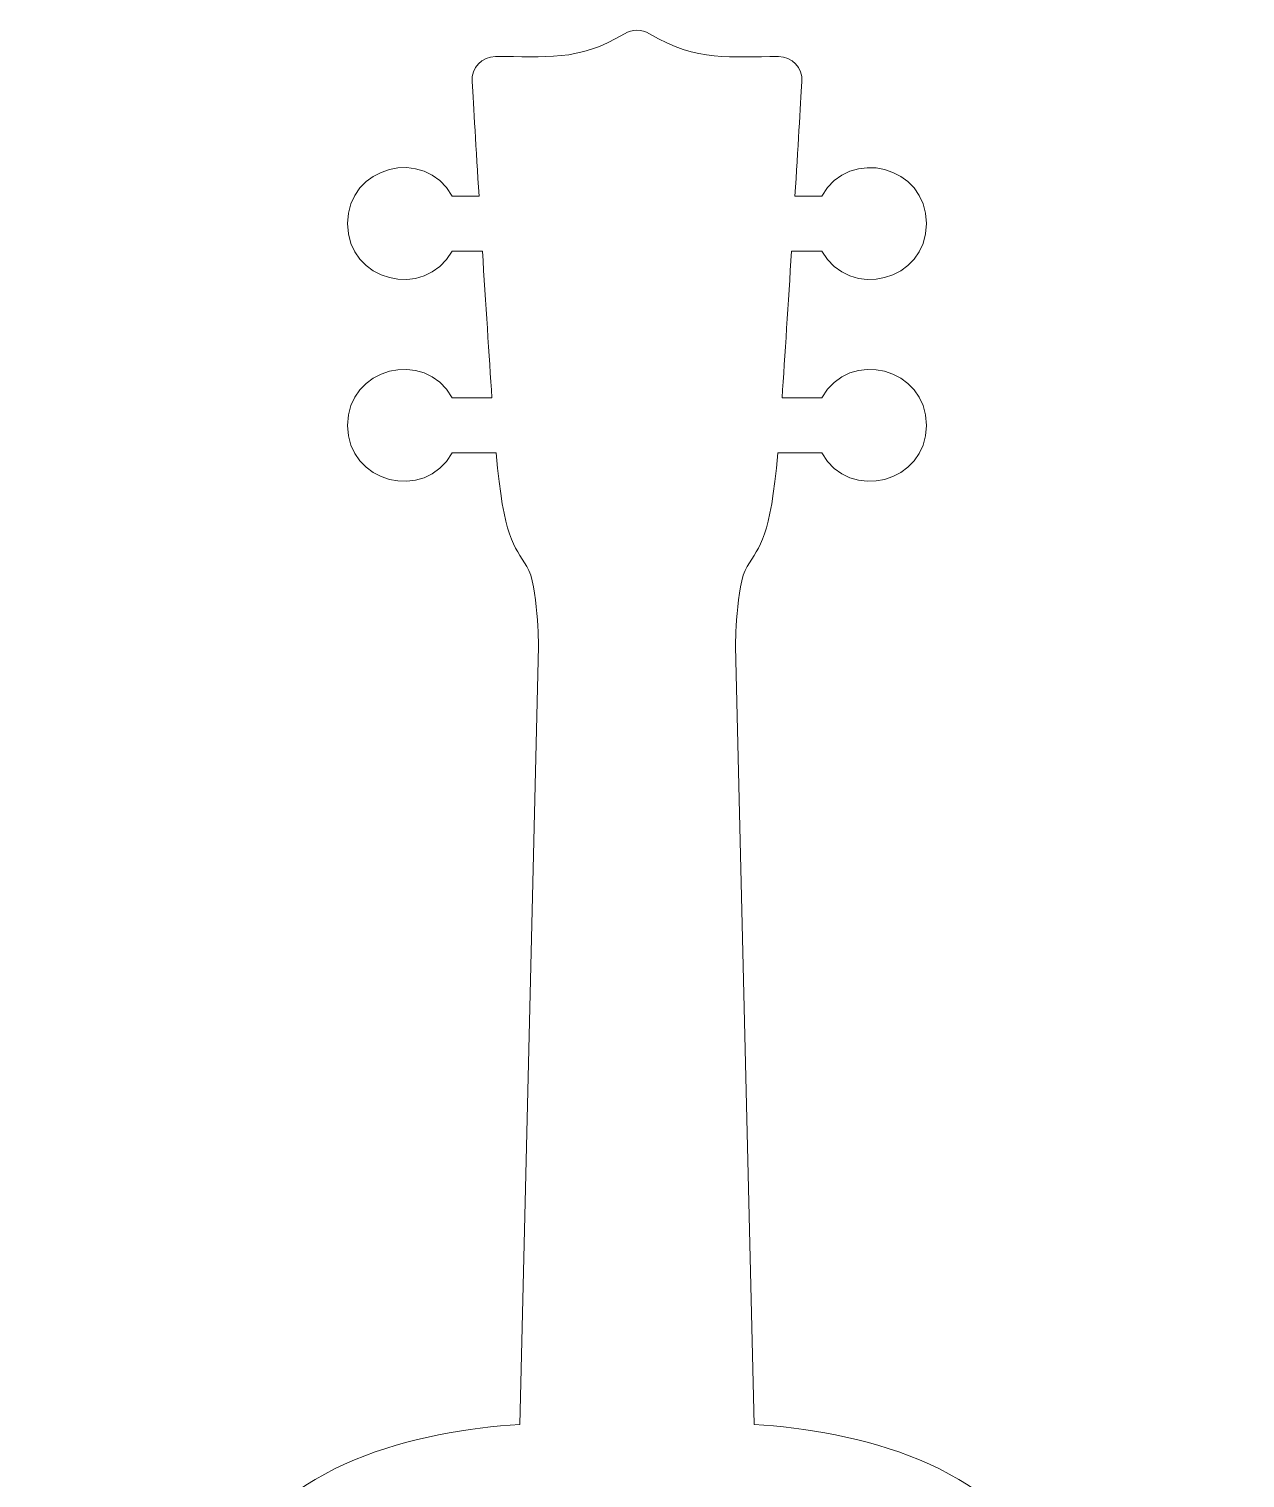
# Model space of a CAD drawing. Header units: inches. Extents: x 26.8 to 39.3, y -5.9 to -0.1.
# Drawn here: x 34.061 to 36.523, y -3.005 to -0.072 of the extents above; entities that cross this region are included whole.
import ezdxf

# ---------------------------------------------------------------- set-up
doc = ezdxf.new("R2010")
doc.units = ezdxf.units.IN
doc.header["$MEASUREMENT"] = 0
doc.layers.add('_U+0421_U+043B_U+043E_U+0439 1', color=7, linetype='Continuous')

msp = doc.modelspace()

# ---------------------------------------------------------------- linework, layer by layer
at = {"layer": '_U+0421_U+043B_U+043E_U+0439 1', "color": 1, "lineweight": 9, "true_color": 0xff0000}
msp.add_open_spline([(36.0946, -4.0745), (36.0998, -3.8962), (36.3095, -3.5801), (36.127, -3.2012), (36.0168, -2.9723), (35.735, -2.9099), (35.5291, -2.8963), (35.5291, -2.8963), (35.4917, -1.3219), (35.4917, -1.3219), (35.4917, -1.3219), (35.4922, -1.1972), (35.5149, -1.1601), (35.5415, -1.1166), (35.5618, -1.1045), (35.5775, -0.9299), (35.5775, -0.9299), (35.6661, -0.9299), (35.6661, -0.9299), (35.7231, -1.0311), (35.8784, -0.9908), (35.8784, -0.8743), (35.8784, -0.7578), (35.7231, -0.7176), (35.6661, -0.8187), (35.6661, -0.8187), (35.5858, -0.8187), (35.5858, -0.8187), (35.5916, -0.7342), (35.5985, -0.6266), (35.6051, -0.5215), (35.6051, -0.5215), (35.6661, -0.5215), (35.6661, -0.5215), (35.7231, -0.6227), (35.8784, -0.5825), (35.8784, -0.466), (35.8784, -0.3495), (35.7231, -0.3093), (35.6661, -0.4104), (35.6661, -0.4104), (35.612, -0.4104), (35.612, -0.4104), (35.6179, -0.3144), (35.623, -0.2293), (35.6261, -0.1783), (35.6277, -0.151), (35.606, -0.128), (35.5787, -0.128), (35.4833, -0.1271), (35.4138, -0.1403), (35.3176, -0.0817), (35.3018, -0.0721), (35.2824, -0.0721), (35.2666, -0.0817), (35.172, -0.1393), (35.1066, -0.127), (35.0055, -0.128), (34.9782, -0.128), (34.9565, -0.151), (34.9581, -0.1783), (34.9612, -0.2293), (34.9663, -0.3144), (34.9722, -0.4104), (34.9722, -0.4104), (34.9181, -0.4104), (34.9181, -0.4104), (34.8611, -0.3092), (34.7058, -0.3495), (34.7058, -0.466), (34.7058, -0.5825), (34.8611, -0.6227), (34.9181, -0.5215), (34.9181, -0.5215), (34.9791, -0.5215), (34.9791, -0.5215), (34.9857, -0.6266), (34.9926, -0.7342), (34.9984, -0.8187), (34.9984, -0.8187), (34.9181, -0.8187), (34.9181, -0.8187), (34.8611, -0.7175), (34.7058, -0.7578), (34.7058, -0.8743), (34.7058, -0.9908), (34.8611, -1.031), (34.9181, -0.9299), (34.9181, -0.9299), (35.0067, -0.9299), (35.0067, -0.9299), (35.0224, -1.1045), (35.0427, -1.1166), (35.0693, -1.1601), (35.092, -1.1972), (35.0925, -1.3219), (35.0925, -1.3219), (35.0925, -1.3219), (35.0551, -2.8963), (35.0551, -2.8963), (34.8492, -2.9099), (34.5674, -2.9723), (34.4572, -3.2012), (34.2747, -3.5801), (34.4844, -3.8962), (34.4896, -4.0745), (34.4949, -4.2527), (34.0608, -4.6255), (34.1099, -5.1412), (34.159, -5.6569), (34.5905, -5.9375), (35.2921, -5.9375), (35.9937, -5.9375), (36.4252, -5.6569), (36.4743, -5.1412), (36.5234, -4.6255), (36.0893, -4.2527), (36.0946, -4.0745)], degree=3, knots=[0, 0, 0, 0, 1, 1, 1, 2, 2, 2, 3, 3, 3, 4, 4, 4, 5, 5, 5, 6, 6, 6, 7, 7, 7, 8, 8, 8, 9, 9, 9, 10, 10, 10, 11, 11, 11, 12, 12, 12, 13, 13, 13, 14, 14, 14, 15, 15, 15, 16, 16, 16, 17, 17, 17, 18, 18, 18, 19, 19, 19, 20, 20, 20, 21, 21, 21, 22, 22, 22, 23, 23, 23, 24, 24, 24, 25, 25, 25, 26, 26, 26, 27, 27, 27, 28, 28, 28, 29, 29, 29, 30, 30, 30, 31, 31, 31, 32, 32, 32, 33, 33, 33, 34, 34, 34, 35, 35, 35, 36, 36, 36, 37, 37, 37, 38, 38, 38, 39, 39, 39, 39], dxfattribs=at)

doc.saveas('drawing.dxf')
